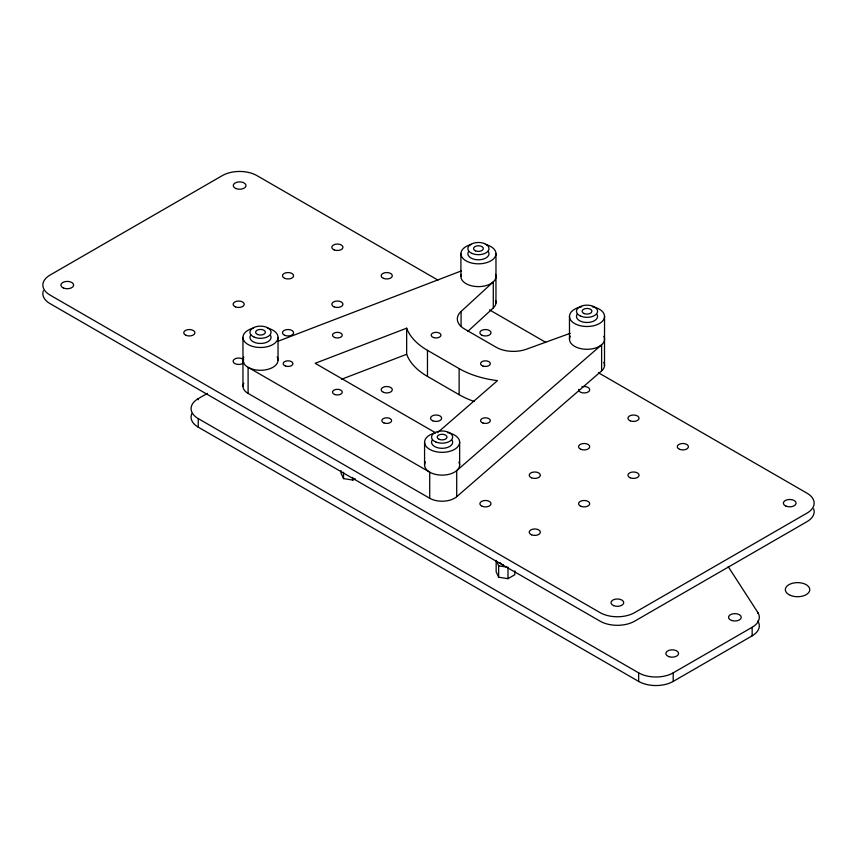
<?xml version="1.0" encoding="UTF-8"?>
<svg xmlns="http://www.w3.org/2000/svg" width="857" height="857" viewBox="0 0 857 857"><rect width="100%" height="100%" fill="white"/><g stroke="black" fill="none" stroke-linecap="round" stroke-linejoin="round"><path stroke-width="1.29" d="M242.96 386.25L242.96 337.369M459.641 465.008L459.641 442.223M495.978 253.704L495.957 303.089M604.506 365.95L604.549 316.394M461.077 326.153L461.077 311.477L493.289 281.889L493.289 307.974L467.783 331.402M437.606 432.624L497.488 380.626A76.776 44.328 0 0 1 459.138 368.606L427.472 350.331A76.776 44.328 0 0 1 406.657 328.188L315.172 363.304L435.581 432.817M243.784 383.175A17.536 10.123 0 0 0 248.102 393.406L429.711 498.26A17.536 10.123 0 0 0 456.706 496.706L601.614 370.877A17.536 10.123 0 0 0 603.821 362.382M757.77 620.929A24.425 14.108 0 0 1 752.157 635.83L673.195 681.411A24.425 14.108 0 0 1 638.647 681.411L198.246 427.15L198.246 418.602A24.425 14.108 0 0 1 198.246 398.655L207.405 393.363M341.032 470.686L341.032 473.225L343.539 478.613L352.88 480.059L355.162 478.742M498.656 577.222L498.656 565.824L496.16 560.435L496.16 571.833L498.656 577.222L507.997 578.668L514.843 574.715L514.843 570.923M198.246 418.602L638.647 672.863A24.425 14.108 0 0 0 673.195 672.863L752.157 627.281A24.425 14.108 0 0 0 757.77 612.38L728.204 566.638M278.032 341.268L461.302 270.919M341.472 379.297L406.657 354.284A76.776 44.328 0 0 0 427.472 376.416L459.138 394.702A76.776 44.328 0 0 0 474.382 401.526M570.205 333.319L526.423 349.206A24.425 14.108 0 0 1 496.149 347.246L464.483 328.959A24.425 14.108 0 0 1 461.077 311.477M498.656 565.824L507.997 567.27L507.997 578.668M437.981 280.121L256.907 175.589A24.425 14.108 0 0 0 222.359 175.589L50.006 275.097A24.425 14.108 0 0 0 50.006 295.044L600.093 612.626A24.425 14.108 0 0 0 634.641 612.626L806.994 513.118A24.425 14.108 0 0 0 806.994 493.171L598.422 372.752M489.551 309.902L545.705 342.318M757.77 612.38L757.77 613.441M752.157 627.281L752.157 635.83M673.195 672.863L673.195 681.411M638.647 672.863L638.647 681.411M601.614 370.877L601.614 344.793L456.706 470.622L456.706 496.706M569.476 316.394L569.476 339.179M460.905 253.704L460.905 276.5M459.138 368.606L459.138 394.702M429.711 498.26L429.711 472.175L248.102 367.321L248.102 393.406M427.472 350.331L427.472 376.416M424.569 442.223L424.569 465.008M406.657 328.188L406.657 354.284M352.88 477.531L352.88 480.059M343.539 472.282L343.539 478.613M278.032 337.369L278.032 360.165M198.246 398.655L198.246 399.726M198.246 427.15A24.425 14.108 0 0 1 191.914 413.524M503.284 564.838A5.581 3.224 0 0 1 500.027 562.535M43.364 290.727A24.425 14.108 0 0 0 50.006 303.592L600.093 621.175A24.425 14.108 0 0 0 634.641 621.175L806.994 521.667A24.425 14.108 0 0 0 813.636 508.801M581.924 386.764A5.581 3.224 0 0 1 589.562 388.971A5.581 3.224 0 0 1 584.517 392.945A5.581 3.224 0 0 1 578.582 389.389M243.806 362.511A5.581 3.224 0 0 1 235.268 363.786A5.581 3.224 0 0 1 235.268 358.687A5.581 3.224 0 0 1 243.806 359.951M270.555 335.515A10.552 6.095 0 0 1 259.971 343.453A10.552 6.095 0 0 1 250.812 334.948M267.459 328.07A17.536 10.123 0 0 1 274.358 343.571A17.536 10.123 0 0 1 246.645 343.571A17.536 10.123 0 0 1 253.533 328.07M277.207 357.09A17.536 10.123 0 0 1 260.496 370.288A17.536 10.123 0 0 1 243.784 357.09M452.164 440.369A10.552 6.095 0 0 1 441.58 448.307A10.552 6.095 0 0 1 432.421 439.802M447.429 432.571A17.536 10.123 0 0 1 456.652 447.879A17.536 10.123 0 0 1 428.618 448.682A17.536 10.123 0 0 1 435.142 432.924M458.913 462.127A17.536 10.123 0 0 1 441.944 475.132A17.536 10.123 0 0 1 425.404 461.944M488.136 251.283A10.552 6.095 0 0 1 478.977 259.789A10.552 6.095 0 0 1 468.383 251.862M485.405 244.416A17.536 10.123 0 0 1 492.304 259.907A17.536 10.123 0 0 1 464.59 259.907A17.536 10.123 0 0 1 471.479 244.416M495.582 274.358A17.536 10.123 0 0 1 478.506 286.624A17.536 10.123 0 0 1 461.28 274.422M597.072 314.54A10.552 6.095 0 0 1 586.488 322.478A10.552 6.095 0 0 1 577.329 313.973M592.337 306.742A17.536 10.123 0 0 1 601.218 322.318A17.536 10.123 0 0 1 572.808 322.318A17.536 10.123 0 0 1 581.699 306.742M603.821 336.298A17.536 10.123 0 0 1 586.852 349.302A17.536 10.123 0 0 1 570.301 336.115M495.582 300.453A17.536 10.123 0 0 1 493.289 307.974M790.39 595.379A12.212 7.049 0 0 0 809.704 590.398A12.212 7.049 0 0 0 792.575 583.231A12.212 7.049 0 0 0 790.39 595.379M669.017 656.687A6.385 3.685 0 0 0 678.594 653.495A6.385 3.685 0 0 0 669.017 650.302A6.385 3.685 0 0 0 669.017 656.687M731.685 620.5A6.385 3.685 0 0 0 741.273 617.308A6.385 3.685 0 0 0 731.685 614.115A6.385 3.685 0 0 0 731.685 620.5M531.511 534.8A5.581 3.224 0 0 0 540.338 532.518A5.581 3.224 0 0 0 532.508 529.24A5.581 3.224 0 0 0 531.511 534.8M580.864 506.305A5.581 3.224 0 0 0 589.691 504.034A5.581 3.224 0 0 0 581.86 500.756A5.581 3.224 0 0 0 580.864 506.305M630.216 477.81A5.581 3.224 0 0 0 639.043 475.539A5.581 3.224 0 0 0 631.213 472.261A5.581 3.224 0 0 0 630.216 477.81M679.569 449.325A5.581 3.224 0 0 0 688.396 447.043A5.581 3.224 0 0 0 680.565 443.765A5.581 3.224 0 0 0 679.569 449.325M186.055 335.355A5.581 3.224 0 0 0 194.893 333.073A5.581 3.224 0 0 0 187.062 329.795A5.581 3.224 0 0 0 186.055 335.355M235.407 306.86A5.581 3.224 0 0 0 244.234 304.578A5.581 3.224 0 0 0 236.403 301.31A5.581 3.224 0 0 0 235.407 306.86M284.76 278.364A5.581 3.224 0 0 0 293.587 276.093A5.581 3.224 0 0 0 285.756 272.815A5.581 3.224 0 0 0 284.76 278.364M334.112 249.88A5.581 3.224 0 0 0 342.939 247.598A5.581 3.224 0 0 0 335.108 244.32A5.581 3.224 0 0 0 334.112 249.88M630.216 420.83A5.581 3.224 0 0 0 639.043 418.548A5.581 3.224 0 0 0 631.213 415.281A5.581 3.224 0 0 0 630.216 420.83M482.159 335.355A5.581 3.224 0 0 0 490.997 333.073A5.581 3.224 0 0 0 483.166 329.795A5.581 3.224 0 0 0 482.159 335.355M383.465 278.364A5.581 3.224 0 0 0 392.292 276.093A5.581 3.224 0 0 0 384.461 272.815A5.581 3.224 0 0 0 383.465 278.364M580.864 449.325A5.581 3.224 0 0 0 589.691 447.043A5.581 3.224 0 0 0 581.86 443.765A5.581 3.224 0 0 0 580.864 449.325M334.112 306.86A5.581 3.224 0 0 0 342.939 304.578A5.581 3.224 0 0 0 335.108 301.31A5.581 3.224 0 0 0 334.112 306.86M531.511 477.81A5.581 3.224 0 0 0 540.338 475.539A5.581 3.224 0 0 0 532.508 472.261A5.581 3.224 0 0 0 531.511 477.81M432.806 420.83A5.581 3.224 0 0 0 441.644 418.548A5.581 3.224 0 0 0 433.813 415.281A5.581 3.224 0 0 0 432.806 420.83M383.465 392.335A5.581 3.224 0 0 0 392.292 390.064A5.581 3.224 0 0 0 384.461 386.786A5.581 3.224 0 0 0 383.465 392.335M284.76 335.355A5.581 3.224 0 0 0 293.587 333.073A5.581 3.224 0 0 0 285.756 329.795A5.581 3.224 0 0 0 284.76 335.355M482.159 506.305A5.581 3.224 0 0 0 490.997 504.034A5.581 3.224 0 0 0 483.166 500.756A5.581 3.224 0 0 0 482.159 506.305M613.623 605.642A6.385 3.685 0 0 0 623.714 603.039A6.385 3.685 0 0 0 614.758 599.289A6.385 3.685 0 0 0 613.623 605.642M785.976 506.133A6.385 3.685 0 0 0 796.078 503.53A6.385 3.685 0 0 0 787.122 499.781A6.385 3.685 0 0 0 785.976 506.133M235.889 188.54A6.385 3.685 0 0 0 245.991 185.937A6.385 3.685 0 0 0 237.025 182.187A6.385 3.685 0 0 0 235.889 188.54M63.525 288.048A6.385 3.685 0 0 0 73.627 285.445A6.385 3.685 0 0 0 64.671 281.696A6.385 3.685 0 0 0 63.525 288.048M254.304 337.176A10.552 6.095 0 0 0 270.994 332.87A10.552 6.095 0 0 0 256.189 326.678A10.552 6.095 0 0 0 254.304 337.176M257.636 334.519A4.885 2.817 0 0 0 265.359 332.527A4.885 2.817 0 0 0 258.503 329.666A4.885 2.817 0 0 0 257.636 334.519M435.913 442.019A10.552 6.095 0 0 0 452.603 437.723A10.552 6.095 0 0 0 437.798 431.521A10.552 6.095 0 0 0 435.913 442.019M439.245 439.373A4.885 2.817 0 0 0 446.968 437.381A4.885 2.817 0 0 0 440.112 434.51A4.885 2.817 0 0 0 439.245 439.373M472.25 253.511A10.552 6.095 0 0 0 488.94 249.205A10.552 6.095 0 0 0 474.135 243.013A10.552 6.095 0 0 0 472.25 253.511M475.581 250.865A4.885 2.817 0 0 0 483.305 248.873A4.885 2.817 0 0 0 476.449 246.002A4.885 2.817 0 0 0 475.581 250.865M580.821 316.19A10.552 6.095 0 0 0 597.511 311.884A10.552 6.095 0 0 0 582.706 305.692A10.552 6.095 0 0 0 580.821 316.19M584.153 313.544A4.885 2.817 0 0 0 591.876 311.552A4.885 2.817 0 0 0 585.02 308.681A4.885 2.817 0 0 0 584.153 313.544M383.872 422.908A4.885 2.817 0 0 0 391.595 420.916A4.885 2.817 0 0 0 384.739 418.045A4.885 2.817 0 0 0 383.872 422.908M482.994 423.069A4.885 2.817 0 0 0 490.322 420.626A4.885 2.817 0 0 0 482.994 418.184A4.885 2.817 0 0 0 482.994 423.069M482.994 366.078A4.885 2.817 0 0 0 490.322 363.636A4.885 2.817 0 0 0 482.994 361.193A4.885 2.817 0 0 0 482.994 366.078M433.642 337.583A4.885 2.817 0 0 0 440.969 335.141A4.885 2.817 0 0 0 433.642 332.698A4.885 2.817 0 0 0 433.642 337.583M334.948 394.574A4.885 2.817 0 0 0 342.275 392.131A4.885 2.817 0 0 0 334.948 389.689A4.885 2.817 0 0 0 334.948 394.574M285.595 366.078A4.885 2.817 0 0 0 292.923 363.636A4.885 2.817 0 0 0 285.595 361.193A4.885 2.817 0 0 0 285.595 366.078M334.948 337.583A4.885 2.817 0 0 0 342.275 335.141A4.885 2.817 0 0 0 334.948 332.698A4.885 2.817 0 0 0 334.948 337.583"/></g></svg>
